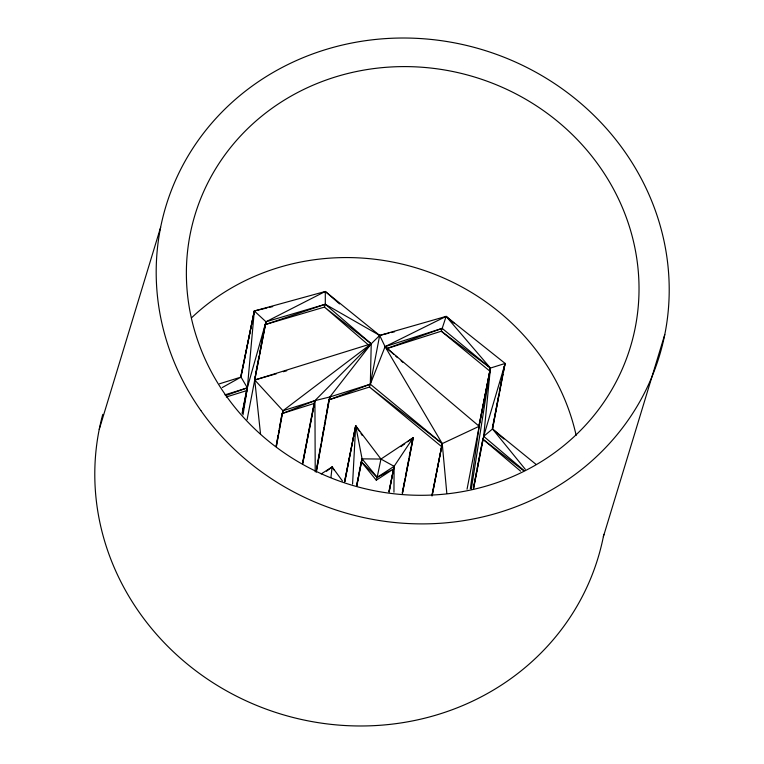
<?xml version="1.0" encoding="UTF-8"?>
<svg xmlns="http://www.w3.org/2000/svg" width="764" height="764" viewBox="0 0 764 764"><rect width="100%" height="100%" fill="white"/><g stroke="black" fill="none" stroke-linecap="round" stroke-linejoin="round"><path stroke-width="1.15" d="M266.961 307.968L254.316 310.977L240.631 377.578L254.316 310.977L325.302 291.476L325.302 304.263L324.442 307.099L265.108 324.614L263.313 333.925M393.947 492.207L394.109 466.327L413.248 437.629L402.427 493.706M260.543 434.124L254.737 379.994L265.967 321.778L325.302 304.263L371.228 343.781L329.847 396.965L328.988 399.801L369.47 387.042L370.33 384.206L371.228 343.781L379.67 335.425L446.119 316.392L505.147 363.444L492.503 428.976L483.688 436.33L481.024 448.535M352.576 484.004L355.69 425.758L380.959 459.059L394.109 466.327L389.153 492.045M243.009 414.842L247.364 387.845L254.316 310.977L265.967 321.778L247.087 419.627M328.988 399.801L370.33 384.206L385.085 346.636L446.119 316.392L490.431 368.067L483.688 436.33L473.518 489.017M330.927 477.452L332.13 466.928L321.205 473.919M470.337 488.673L479.19 426.283L385.085 346.636L379.67 335.425L325.302 291.476L265.967 321.778L246.505 390.671L242.207 412.923M471.331 488.903L490.431 368.067L442.155 328.367L385.085 346.636L442.241 443.607L446.797 493.133M316.267 471.923L325.502 419.57M325.913 417.249L328.778 400.957L326.658 412.675M276.234 446.272L282.107 413.572L314.921 400.651L329.847 396.965L370.33 384.206L442.241 443.607L432.195 495.635M316.707 467.692L320.947 444.285M321.367 441.936L322.427 436.091M322.847 433.742L323.907 427.888M324.328 425.548L324.748 423.208M325.178 420.868L326.238 415.014M316.306 471.885L329.847 396.965M276.148 446.014L276.578 443.703M276.998 441.382L278.067 435.585M278.488 433.274L278.917 430.953M279.337 428.633L282.107 413.572L314.061 403.488L314.921 400.651L371.228 343.781L324.442 307.099L368.573 345.061M276.377 446.663L282.966 410.736L371.228 343.781L254.737 379.994L282.966 410.736L282.393 412.627M356.664 486.019L362.079 458.858L355.69 425.758L344.535 481.96L355.69 425.758L359.653 431.622M502.76 374.398L492.503 428.976L525.336 469.344M504.288 366.271L503.199 372.078L505.147 363.444L490.431 368.067L441.286 331.204L386.46 348.756M402.456 492.77L413.248 437.629L380.959 459.059L362.079 458.858L356.893 485.732M473.518 488.129L482.829 439.166L522.92 470.185M370.33 384.206L379.67 335.425L388.876 333.152M242.389 413.601L247.364 387.845L241.013 377.082L254.316 310.977M254.775 378.17L255.224 375.84M255.673 373.51L259.044 356.043M259.493 353.722L262.864 336.255M302.573 463.022L314.061 403.488M302.754 463.691L314.921 400.651L282.966 410.736M344.946 481.454L355.69 425.758M356.702 485.064L358.287 476.889M358.736 474.549L361.219 461.695L377.149 477.357L376.289 480.193L361.219 461.695M388.962 491.376L394.109 466.327L377.149 477.357L362.079 458.858M402.236 493.038L404.949 479.018M405.397 476.679L408.778 459.154M409.227 456.815L412.388 440.465M432.004 495.005L442.241 443.607L479.19 426.283M479.009 425.624L490.431 368.067L467.043 489.237M473.336 488.339L476.726 470.777M477.175 468.437L480.566 450.875M492.312 428.298L494.346 417.765M494.805 415.425L498.863 394.358M499.322 392.018L502.702 374.465M242.35 413.458L247.364 387.845L224.931 394.864M302.649 463.299L314.921 400.651L315.217 471.808M389.086 491.835L394.109 466.327M431.956 495.951L442.241 443.607L369.47 387.042L441.382 446.443M479.018 425.663L490.431 368.067M380.959 459.059L377.149 477.357L393.25 469.153L376.289 480.193M505.147 363.444L483.688 436.33L524.123 470.586M99.234 429.406L160.631 227.309M454.179 323.296L446.119 316.392L441.286 331.204L489.571 370.903M603.369 536.691L664.766 334.594M326.524 471.235L332.13 466.928L342.434 480.967M400.938 446.644L404.729 443.865M407.565 441.783L413.248 437.629M222.295 387.52L241.013 377.082L219.507 383.795M386.45 348.661L442.155 328.367M226.144 395.399L247.364 387.845M265.108 324.614L325.302 304.263L379.67 335.425M226.306 396.993L246.505 390.671M254.737 379.994L276.482 373.711M283.358 371.734L286.786 370.741M391.178 332.579L394.635 331.729M269.262 307.424L272.71 306.603M536.204 464.522L492.503 428.976L503.944 439.061M482.829 439.166L520.561 471.14M325.302 291.476L339.569 303.948M385.085 346.636L393.966 354.496M395.742 356.062L397.519 357.638M401.071 360.78L402.848 362.346M360.971 433.57L362.289 435.528M332.13 466.928L333.858 469.879M191.926 317.452A227.51 213.099 16.9 0 1 417.287 268.221A227.51 213.099 16.9 0 1 576.142 435.375M603.818 534.37A257.84 241.51 16.9 0 1 296.995 718.446A257.84 241.51 16.9 0 1 102.777 414.374M226.66 396.526A227.51 213.099 16.9 0 0 617.341 379.498A227.51 213.099 16.9 0 0 394.1 66.821A227.51 213.099 16.9 0 0 226.66 396.526M200.875 410.564A257.84 241.51 16.9 0 0 643.89 394.09A257.84 241.51 16.9 0 0 393.345 38.2A257.84 241.51 16.9 0 0 200.875 410.564"/></g></svg>
